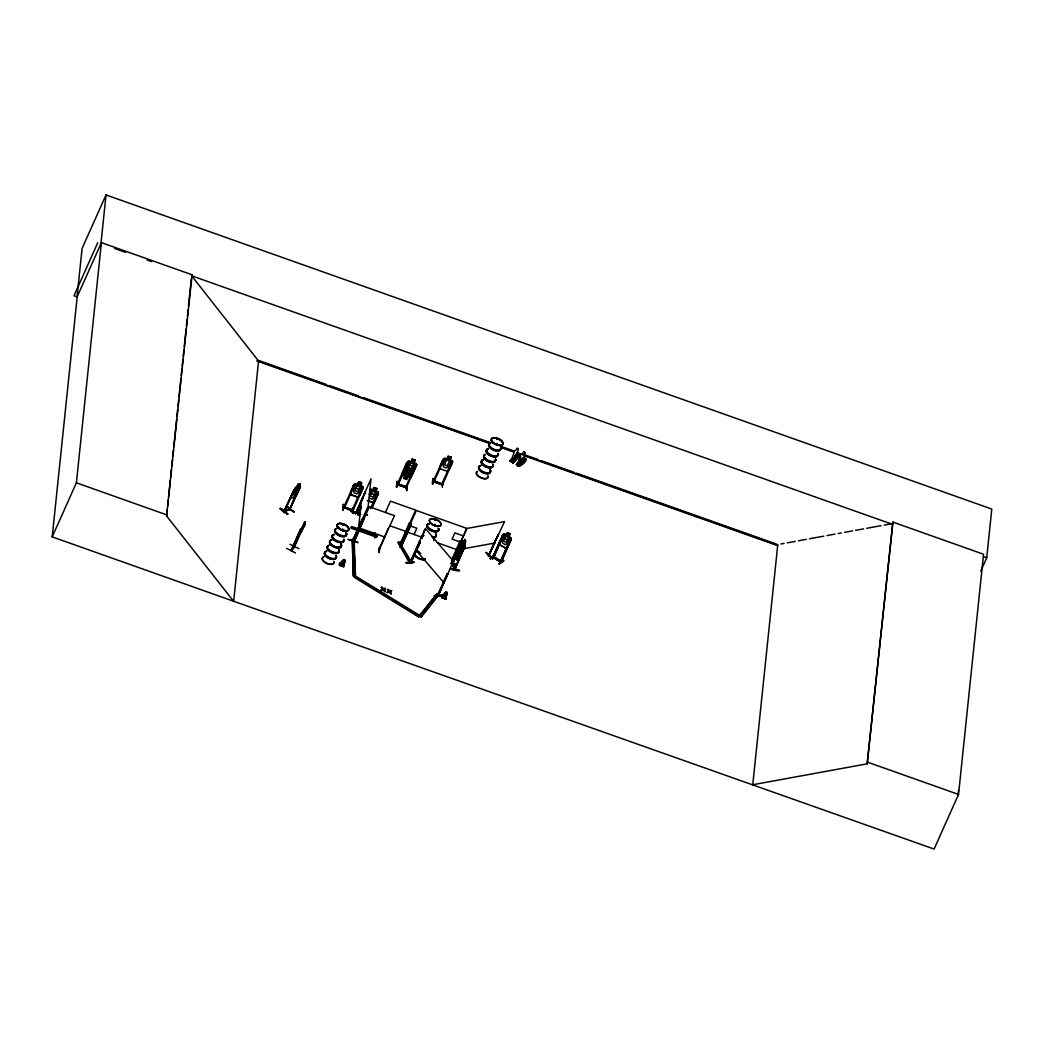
<?xml version="1.0" encoding="UTF-8"?>
<svg xmlns="http://www.w3.org/2000/svg" width="1044" height="1044" viewBox="0 0 1044 1044"><rect width="100%" height="100%" fill="white"/><g stroke="black" fill="none" stroke-linecap="round" stroke-linejoin="round"><path stroke-width="1.5" d="M457.585 553.907L457.703 554.755L459.177 553.385L458.734 557.392L459.595 553.176L461.474 551.428L461.239 550.697L459.686 552.172L460.169 547.943L459.282 552.341L457.585 553.907L456.137 558.396L457.376 555.747L456.815 554.508L458.707 559.049L458.185 557.731M503.717 560.85L499.019 564.008L503.717 560.811L503.43 560.132L499.019 564.008M511.952 460.3L512.8 459.856L511.952 460.234M518.659 463.51L518.985 463.888M407.421 464.345L405.176 466.655L407.421 464.345L414.69 466.89L414.481 469.839M407.799 476.782L409.679 476.247L411.884 471.34L411.271 468.704L413.463 463.797L410.566 462.805L408.374 467.725L405.881 469.291L403.689 474.198L404.837 475.607L403.519 478.361L406.625 479.418L407.799 476.716L406.56 479.287M518.933 463.523L518.463 463.666M396.968 486.661L396.25 486.922L397.307 481.428M396.772 487.104L397.294 481.414L396.916 486.648M398.338 484.155L397.477 483.92M404.224 468.743L404.002 471.692L404.328 468.704M406.612 463.21L407.46 463.497L397.999 484.755M406.742 486.856L398.247 483.894M407.46 463.497L405.555 467.595M406.755 490.497L406.755 484.664L406.468 489.923M406.742 490.523L406.808 484.729M408.778 461.083L416.008 463.549L416.686 464.854L416.008 463.549M415.186 460.182L412.08 459.112L415.173 460.234L413.998 462.805M413.515 471.927L411.284 474.185L404.002 471.64L411.258 474.015L413.424 471.823M415.003 466.081L415.877 466.198M304.77 523.918C308.489 521.569 288.614 551.506 301.755 530.965M350.758 491.593L350.536 494.621L357.818 497.192L360.049 494.882L363.221 487.809L362.542 486.491C357.687 486.53 365.113 481.323 358.614 482.054L357.439 484.742M414.364 469.813L414.585 466.89M518.646 463.588L519.259 463.601M486.06 552.824L492.664 558.788M454.74 569.319L464.789 546.743L464.384 543.872L465.663 541.262L464.893 539.317L460.626 546.899L460.065 549.979L460.782 551.793L458.59 556.7L457.872 554.886L460.065 549.966L460.782 551.78L462.114 550.671L465.663 541.262M459.282 547.983L458.342 551.206L460.234 555.799L464.828 546.769L464.971 545.151L462.544 541.04M343.228 504.591L342.719 509.811L343.385 509.55M343.907 504.356C341.14 518.372 345.681 502.843 343.202 504.63M344.037 506.575C345.146 507.762 344.925 507.841 352.219 509.668M348.174 539.474C364.8 544.759 357.453 542.214 348.213 539.396M351.084 511.547L360.728 514.418L351.136 511.234M352.063 510.542L361.563 488.892L362.398 489.375L361.563 488.892M354.02 486.243L353.172 485.943L354.02 486.243L344.429 507.828M353.068 510.02C350.706 509.237 354.582 509.446 352.924 510.816C349.923 510.96 342.81 506.457 343.489 507.319L352.937 510.633M353.198 513.426L353.42 507.749M353.368 507.684L352.689 513.309M353.211 513.491L353.159 508.128M352.676 540.648L368.167 506.327L371.025 478.791L355.586 513.726L362.855 498.275M355.978 513.752L355.599 513.204M353.485 540.074L353.538 539.67M355.939 512.943L356.304 513.009M358.066 515.253L359.24 509.798L358.575 515.305M358.588 515.436L358.953 510.151M360.089 512.5L359.214 511.952L360.115 512.748M361.485 507.084C358.105 508.767 360.258 514.927 358.94 512.748M360.572 514.548L351.11 511.26M362.385 518.868L352.82 540.218M355.586 513.726L365.217 491.802L364.173 495.326M376.897 494.334L377.732 494.804L376.897 494.334L370.516 508.598M400.792 547.108L400.609 542.149L400.1 547.369L400.818 547.108L401.235 541.927M402.266 544.459L401.274 544.081L402.253 544.642M401.914 545.242L411.388 523.801L410.54 523.501L411.375 523.984L401.796 545.386L400.844 545.059L416.36 510.49L466.707 528.355L451.647 561.868M460.039 541.053L460.874 541.536L460.039 541.053L451.452 560.393M354.151 538.456L353.642 543.637L354.138 538.378M353.655 543.506L354.321 538.012M363.508 519.742L354.425 541.144M375.096 532.753L374.757 537.986M379.624 546.978L379.181 552.681L379.507 547.317M388.277 528.342L379.129 549.849M400.57 543.741C397.386 547.356 403.519 534.176 400.348 547.069M400.465 545.829L400.661 541.758M409.431 522.783L400.243 544.263M508.18 546.417L506.001 548.505L499.502 544.55L499.867 541.366M326.198 384.427L258.612 360.454L233.66 601.253L52.2 536.89L77.217 296.718M100.955 243.643L106.031 194.941L991.8 509.067L986.724 557.757L980.747 571.146M52.2 536.89L76.395 482.824L101.398 242.639L192.07 274.794L166.609 515.984L233.543 601.2L934.093 849.059L958.536 794.432L983.552 554.247L892.881 522.091L867.173 763.83L752.763 784.749M166.609 515.984L167.275 509.524M167.614 506.301L168.293 499.854M168.619 496.631L170.302 480.514M170.642 477.291L171.477 469.226M171.816 466.002L172.482 459.556M172.821 456.332L173.487 449.886M173.826 446.662L176.684 419.257M177.023 416.034L177.689 409.587M178.028 406.364L178.694 399.917M179.033 396.694L180.873 378.959M181.212 375.736L181.891 369.289M182.217 366.066L182.896 359.619M183.235 356.396L183.901 349.949M184.24 346.725L186.08 328.99M186.419 325.767L187.085 319.32M187.424 316.097L188.103 309.65M188.429 306.427L191.287 279.022M343.685 566.761C332.762 565.274 344.99 558.749 343.815 566.801M350.862 491.672L354.007 484.599L355.325 483.933L357.439 484.69M351.28 528.225L351.684 526.554L376.858 535.481L376.753 536.486L376.453 537.151L351.28 528.225L351.684 526.554M358.614 482.106L357.505 484.86L355.56 485.199L353.355 490.106L353.968 492.768L356.852 493.786L359.345 492.233L361.55 487.313L360.389 485.891L361.72 483.15L358.679 482.171M363.221 487.809L362.542 486.491M358.588 527.729L361.459 500.193M370.672 489.479C367.227 491.085 371.99 488.083 372.786 490.119L373.961 487.496L377.054 488.592L375.723 491.332L376.884 492.755L374.692 497.675L372.199 499.228L369.302 498.21M375.866 491.28L377.876 491.933L378.554 493.303L371.99 507.658M375.383 500.376L373.152 502.634L367.344 500.507L373.126 502.503M378.437 493.303L377.876 491.933M376.453 537.151L376.858 535.481M433.417 478.478L432.738 484.103M432.281 483.868L432.816 478.713M441.651 483.842C436.757 482.981 432.203 478.857 434.043 481.976M442.669 460.234L443.517 460.534L433.952 481.95M442.238 484.912C443.922 482.798 440.333 484.847 441.925 483.907L442.434 484.951L452.613 461.944L452.065 460.626L444.848 458.068L443.439 458.721L440.281 465.781L440.059 468.73L447.328 471.314L449.559 469.069L452.731 461.944L452.065 460.626M441.756 483.62L434.317 480.945M442.917 481.845L442.33 487.444M448.124 456.241L451.23 457.337L448.124 456.241L447.015 458.995L445.07 459.321L442.878 464.241L443.478 466.903L446.375 467.921L448.868 466.368L451.06 461.448L449.912 460.026L451.086 457.324M450.055 459.908L451.23 457.285M451.06 463.21L451.935 463.34M445.879 599.191L441.703 597.612L442.264 594.949L442.356 595.732L434.239 595.876L442.278 595.028M434.461 595.471C435.439 596.92 447.902 592.731 446.049 599.152L441.703 597.612M752.698 785.31L777.78 544.563M867.173 763.83L892.881 522.091M957.844 795.985L958.536 790.047M286.461 506.34L293.99 512.069L286.708 506.275M343.424 565.6C349.91 553.529 336.612 563.16 341.401 565.665C346.23 568.027 344.481 550.762 342.275 565.926M445.657 597.951C450.421 587.537 442.264 593.227 442.878 597.533C448.007 602.427 447.015 583.609 445.175 596.894L445.631 597.455M343.019 565.9L343.868 559.623L340.187 564.621M445.253 598.251L446.558 592.261M290.95 497.962L291.485 495.626M450.303 568.628C466.746 570.154 457.69 572.634 450.316 568.549M459.334 570.663L450.108 568.993M525.001 452.887L524.023 455.106A2.245 1.931 42.8 0 1 523.161 458.146M463.458 548.452L462.427 551.65L463.458 548.452L461.565 543.859L463.301 548.478M304.913 523.892L293.808 547.095L294.499 546.521M294.538 546.991L291.55 550.018M444.509 598.277L446.493 592.313M289.997 544.302L298.989 548.7M304.848 523.37L303.83 524.545L304.522 523.044M304.417 523.305L304.965 522.405M297.644 537.06L298.48 534.841M342.706 524.519L342.993 524.832M343.633 531.2A6.303 3.119 24.1 0 0 342.249 530.378L342.445 529.295L343.346 530.456M343.606 525.08L342.954 525.054M434.93 519.964L435.583 519.69M433.952 524.754L435.335 524.623M434.865 524.466L434.304 524.975L435.113 525.21M434.748 524.74L435.687 525.106L435.048 525.641M496.879 439.25L497.779 439.367M497.649 438.937L497.336 438.702M496.905 444.587L497.166 443.844L497.205 444.613M497.349 444.861L497.61 444.366M517.733 463.732L520.408 456.619A2.245 1.931 42.8 0 1 522.065 454.036L524.088 451.595M517.785 463.68L520.46 456.567A2.245 1.931 42.8 0 1 522.117 453.983L522.065 454.036M342.823 562.599L344.115 559.662L343.398 565.104M452.809 563.734L452.509 563.081L453.135 563.669M452.443 564.452L459.778 548.805M454.297 569.189C457.559 569.724 448.02 556.517 454.91 569.789M445.057 594.949L446.349 592.013M106.031 194.941L82.084 248.459L77.008 297.162L101.398 242.639M97.745 242.704L74.007 295.778L77.191 296.914M490.484 443.269L258.547 361.015L191.626 275.799L192.07 274.794M290.154 509.472L284.112 511.586L294.043 489.753L283.851 511.377L289.827 509.237M294.291 489.962L284.112 511.586L295.622 487.509M294.578 488.605L296.901 486.882L298.075 484.259L300.137 483.607L289.606 509.681L300.437 486.4L298.962 486.243M298.858 486.347L300.137 483.607M287.818 513.909C280.053 511.416 275.681 502.503 287.779 513.935M298.767 489.258L289.527 509.681L299.654 488.031L298.858 488.031M297.292 493.538L300.528 486.452L300.241 485.786L295.635 487.431M286.604 548.348L295.504 552.994M300.502 529.178L290.898 550.632L294.212 546.691M300.803 528.825L291.589 550.488L291.615 549.418M302.121 529.53L299.615 533.497L304.326 522.913M293.873 547.095L303.452 525.68M351.867 510.438L352.233 509.485M352.741 510.503L353.159 509.785M363.103 487.809L352.859 510.829M355.965 513.27L365.544 491.92M360.832 508.689L358.94 512.995M359.658 513.283L360.036 512.226L359.802 513.322M369.25 494.321L370.894 490.628L372.838 490.302L374.026 487.613L376.91 488.696M339.9 562.964L343.933 564.386M352.298 539.448L353.368 576.171L355.195 576.745L355.495 576.066L354.138 540.009L352.298 539.448L353.368 576.171M363.534 519.56L353.903 540.962L354.777 540.361M354.386 541.34L369.328 506.745L394.502 515.671L378.737 549.979M372.003 507.475L377.758 494.634M354.36 577.384L355.495 576.066L421.398 616.469L438.363 595.106L436.64 594.193L418.527 616.887L354.36 577.384L355.195 576.745L354.425 556.361M406.625 463.027L397.125 484.703L397.425 483.646M375.07 535.389L375.879 534.75L375.109 535.402M385.38 512.591L390.495 501.172L415.669 510.098L400.27 544.511M397.79 484.925L402.371 474.733M412.08 459.112L410.958 461.931L409.013 462.27L406.821 467.19L407.421 469.826C408.204 475.307 399.656 476.521 407.395 472.071C404.55 467.347 409.013 467.177 408.269 471.718C411.297 467.921 414.181 470.7 408.674 472.527C410.931 476.756 407.551 477.434 407.799 472.906L405.189 474.694L408.126 475.725L410.331 470.805L412.811 469.239L415.016 464.332L413.855 462.923L415.042 460.234M405.698 486.491L405.463 487.522L406.534 487.026M415.016 465.898L405.529 487.574M408.791 461.017L407.382 461.683L402.018 473.728L402.697 475.033L409.914 477.499L411.323 476.899L416.686 464.802L406.181 487.809L406.651 486.817M398.012 542.241L409.744 563.251L411.741 562.729L399.708 542.384L398.012 542.241L410.044 562.586L411.741 562.729M399.408 543.063L399.708 542.384M400.217 544.55L409.861 522.927M381.399 587.576L382.352 587.394L383.435 588.894L381.399 587.576L382.796 589.482L381.073 590.291L383.331 589.442L385.001 591.674L383.135 589.886M381.073 590.291L382.991 589.038L381.595 587.133M381.791 590.539L383.331 589.442M385.001 591.674L383.579 589.743L385.484 588.503L383.435 588.894M383.239 589.338L384.753 588.255M442.682 460.052L433.182 481.728L433.469 480.892M383.579 589.743L385.484 588.503M387.52 589.743L388.485 589.573L389.569 591.061L387.52 589.743L388.916 591.661L387.193 592.457L389.464 591.609L391.122 593.853L389.255 592.065M387.193 592.457L389.125 591.204L387.729 589.299M387.911 592.718L389.464 591.609M414.05 534.476L416.843 528.225L410.292 525.902M391.122 593.853L389.699 591.909L391.604 590.682L389.569 591.061M389.36 591.517L390.887 590.421M389.699 591.909L391.604 590.682M451.073 463.027L441.573 484.703M409.744 563.251L410.24 561.998L411.062 562.586M410.24 561.998L410.749 563.447L420.275 541.98L419.792 541.418L410.161 562.768M453.357 561.163L425.339 528.434L409.861 562.807L410.383 563.382L420.275 541.98M413.933 562.416L405.816 562.664L414.142 562.09M418.527 616.887L419.675 615.568M356.565 577.58L419.375 616.234L421.097 617.148L421.398 616.469M419.375 616.234L436.64 594.193M452.522 560.602L466.916 528.447L504.539 521.608L488.514 556.139L495.887 538.939M438.167 594.741L437.41 595.028L438.258 595.498L447.811 574.161L447.328 573.6L437.475 595.028L438.01 595.641L438.232 594.284M452.274 561.75L457.546 549.966M453.161 560.484L461.722 541.34L460.874 541.249L461.722 541.34M447.328 573.6L438.31 595.602M421.097 617.148L438.062 595.772L462.531 540.949M452.404 564.426L462.127 542.567L452.156 563.956L454.505 569.724L454.571 568.393M452.757 564.504L453.135 563.708M454.271 569.241L464.188 547.839L454.858 569.763M450.838 563.603L457.142 564.256L451.008 563.16M510.751 461.552L510.542 459.999L513.687 461.839L513.883 460.782L513.178 462.87L519.573 455.98L516.584 453.853L519.507 455.471L512.591 462.57M510.425 460.874L511.182 459.295L511.077 460.169M512.865 460.169L512.108 461.8L511.273 461.239L511.978 459.673L512.865 460.169L511.912 459.738M512.904 462.231L513.23 461.487M516.884 464.423L517.641 462.857L517.537 463.719L520.003 465.076M518.424 463.236C516.402 464.828 519.364 466.459 519.325 463.719L518.424 463.236L519.325 463.719M519.351 465.781L519.69 465.037M524.01 457.951C530.678 459.425 517.863 469.839 516.558 464.606M488.618 556.152L498.092 534.737M488.997 555.799L488.201 555.904L498.497 534.397M490.145 558.579L490.693 558.423M503.169 536.224L493.447 557.796L503.169 536.224L502.399 535.768L492.637 557.326L503.025 534.306C506.731 536.29 506.523 530.496 510.164 534.097L508.806 536.799L509.798 538.521L507.606 543.441L505.27 544.707L502.686 543.128L502.255 540.179L504.448 535.272L506.223 535.233L507.449 532.557L509.981 534.163M490.549 558.892L494.973 555.03L490.549 558.749M509.772 540.427L500.246 561.933L509.916 540.309L510.686 540.779L509.916 540.309M511.234 539.33L501.055 562.351L492.859 557.144M501.055 562.351L511.338 539.343L510.777 537.83L504.291 534.045M341.401 565.665L343.998 559.923M443.648 598.016L446.036 592.026M289.619 508.624L289.932 508.872M513.23 461.252L516.767 454.531A2.245 1.931 42.8 0 0 517.615 451.504L518.476 448.789M519.69 464.802L523.214 458.094A2.245 1.931 42.8 0 0 524.075 455.053L524.023 455.106M515.201 456.894L515.84 457.951M521.674 461.187L522.626 461.174M340.644 565.182L343.881 559.845M442.878 597.533L446.114 592.196M340.161 564.112L341.31 563.799L343.985 559.623M444.874 594.062L446.219 591.974L443.622 595.119M295.426 496.331C302.447 488.54 288.157 503.887 291.42 495.665M280.014 508.702L287.596 514.314L280.353 508.506M461.657 543.885L456.972 554.455L457.063 552.902M460.247 545.908L461.644 544.015M442.421 596.959L446.036 592.105M452.013 563.825L454.166 565.783M297.253 491.789L295.322 494.256L293.468 494.921L293.429 493.159L298.075 484.259M340.566 563.812L343.868 559.623M456.959 564.569L450.877 563.46M304.235 522.9L305.422 521.622L294.264 547.239M303.921 524.062L304.574 523.279M302.382 526.489L304.939 523.422M303.778 525.262L300.555 531.383L301.572 530.182M294.095 546.573L291.667 550.018M294.486 546.899L291.25 550.801L303.151 525.55M512.982 457.572L509.798 461.017L512.787 462.675L519.507 455.471M516.584 453.853L515.932 454.558L518.777 456.345L515.853 454.74M513.557 457.885L510.111 460.939M517.067 454.349L510.686 461.252M518.855 455.328L512.16 462.335L518.998 455.667M512.539 462.531L518.842 455.458M513.126 462.87L519.52 455.98M516.493 464.58L519.442 461.135M516.31 464.632L519.768 461.043M516.689 464.828L519.899 461.383L517.119 464.919M521.4 460.208L523.527 457.911L520.473 461.696M520.395 461.67L523.605 458.238M525.315 458.877C513.048 473.35 519.742 461.487 525.863 459.321M523.931 458.133C531.67 459.425 506.758 475.098 525.406 459.216M525.967 459.53L519.207 466.224L525.967 459.021M359.958 494.83L357.779 497.074L350.667 494.491M508.089 546.351L505.975 548.374L499.554 544.511M433.221 478.831L432.725 483.959M459.686 548.987L463.21 542.958L463.927 544.772L458.968 557.666L458.199 557.574L456.998 560.367L456.137 558.396M343.045 530.261L342.067 529.53L342.863 529.517M434.891 519.886L435.883 520.238L435.674 519.612M435.805 519.834L435.126 519.599M435.609 520.134L435.452 520.147M434.448 524.44L434.056 525.054L434.943 525.171M490.08 558.605L494.36 555.147M493.929 556.83C516.154 570.624 488.096 553.098 493.799 557.026M508.989 536.733L510.777 537.83M285.038 510.633L284.399 511.116M285.077 510.66L284.203 510.529L289.723 509.094M442.395 596.463L443.543 596.15M396.942 484.403L406.207 487.509M462.44 541.027L463.197 540.622L463.706 542.097M458.603 559.036L459.269 558.71M488.683 555.108L489.349 555.016M489.453 555.277L488.644 556.191M409.901 477.343L411.232 476.769M355.325 484.09L353.916 484.52L343.672 507.593M299.511 484.272L297.918 485.577L299.106 485.147M289.475 508.898L285.025 510.777M293.99 512.03L286.578 505.988M342.993 529.856L342.275 529.739M434.97 519.69L435.779 519.742M503.064 534.437L504.33 534.019M519.168 466.172L520.564 464.463L520.147 465.389L516.989 463.549L516.715 464.828M454.114 565.848L454.701 565.326L452.522 563.368M457.337 549.849L460.469 549.288M463.601 548.713L494.96 543.01M780.951 543.989L784.135 543.402M787.306 542.828L795.254 541.366M798.438 540.792L806.373 539.343M809.557 538.756L823.86 536.146M827.031 535.559L834.978 534.11M838.162 533.523L841.334 532.949M844.518 532.362L852.465 530.913M855.636 530.326L863.584 528.877M866.755 528.303L881.058 525.68M884.242 525.106L892.189 523.644M517.354 448.007L515.658 450.434A2.245 1.931 42.8 0 0 514 453.018L511.286 460.169L513.283 461.2M523.501 451.634L524.949 452.939M406.103 562.886L413.959 562.39M447.811 574.161L447.054 573.613M434.526 596.124L442.369 595.719M521.439 460.6L522.626 461.07L521.856 461.265M496.644 443.791L496.305 444.366M458.342 551.206L460.13 555.773M454.518 568.562L453.031 564.008M406.534 487L406.39 487.822L397.125 484.677M359.032 512.8L359.762 513.27M401.34 544.12L401.04 545.151M433.208 481.467L442.264 484.651M496.918 444.848L496.017 444.157M434.682 524.506L435.478 525.654L435.492 524.832M341.31 563.799L342.184 564.06M353.655 575.505L355.495 576.066M515.579 457.768L514.718 457.22M408.374 467.712L411.258 468.717M405.594 486.713L397.281 483.803M364.539 514.118L367.475 515.149M364.526 514.287L367.462 515.318M400.961 544.916L401.823 545.164M114.788 248.55L125.541 252.361M147.06 259.995L151.667 261.626M191.626 275.799L892.124 524.218M983.683 556.687L986.724 557.757M329.265 385.51L358.444 395.859M363.051 397.49L490.549 442.708M501.303 446.519L513.583 450.877M524.336 454.688L538.156 459.595M541.236 460.678L573.482 472.123M576.562 473.206L776.24 544.028M501.237 447.08L513.531 451.439M516.597 452.535L777.715 545.138M256.707 360.885L488.488 443.074M502.308 447.98L513.048 451.791M525.328 456.15L777.062 545.412M442.343 484.925L433.195 481.702M355.325 483.985L362.542 486.543M370.659 489.427L377.876 491.985M352.807 487.065L362.098 490.38M369.667 493.042L377.432 495.809M463.275 535.872L454.884 532.897L452.091 539.135L460.482 542.11M389.803 525.732L406.09 531.5M406.782 531.905L422.037 537.308M437.292 542.723L457.128 549.757M359.762 528.147L384.936 537.073M351.384 527.22L376.558 536.146M351.58 527.546L376.753 536.486M384.557 588.699L385.275 588.947M390.678 590.865L391.409 591.126M381.269 589.847L381.987 590.095M387.389 592.013L388.107 592.261M867.864 762.277L958.536 794.432M76.395 482.824L167.053 514.979M342.288 530.326L343.189 530.509L343.202 529.673M352.35 509.72L343.828 506.718M436.34 594.871L438.062 595.772M522.391 458.107L525.236 459.908L522.313 458.29M521.883 458.76L524.806 460.365L521.961 458.577L521.23 459.464L524.153 461.07L521.308 459.269M514.862 455.719L517.693 457.52L514.77 455.902M515.253 456.88C520.121 459.517 513.948 456.554 515.84 457.311M521.713 460.43L523.579 461.683L521.622 460.613M514.601 457.572L516.467 458.838L514.522 457.768M521.06 461.135L522.927 462.388L520.003 460.782M496.67 444.261L495.913 444.248M502.255 535.885L503.012 536.342M500.963 562.298L492.742 557.365M510.177 541.875L501.877 536.825L510.164 541.888M354.647 576.719L418.827 616.221M421.893 536.838L421.998 536.668A6.29 3.106 24.1 0 0 421.828 538.326M452.391 563.669L454.466 565.717L452.313 563.734M415.76 549.836L443.778 582.565M389.908 591.465L391.317 593.41M383.774 589.299L385.197 591.23M402.619 548.478L411.44 563.408M402.136 473.676L402.775 474.903M353.838 540.688L354.138 548.518M435.805 535.194A6.29 3.106 24.1 0 1 432.686 537.843M424.282 532.832A6.29 3.106 24.1 0 1 424.451 531.161M436.053 534.867A6.394 3.158 24.1 0 1 432.882 537.556M424.347 532.466A6.394 3.158 24.1 0 1 425.195 530.208M422.063 537.79A6.29 3.106 24.1 0 1 422.898 535.559M422.22 537.438A6.29 3.106 24.1 0 1 423.055 535.207M433.743 539.8A6.29 3.106 24.1 0 1 433.86 540.714M438.689 528.956A6.394 3.158 24.1 0 1 430.963 530.365A6.394 3.158 24.1 0 1 428.862 523.957M436.248 534.202A6.29 3.106 24.1 0 1 431.681 536.668M424.608 530.939A6.29 3.106 24.1 0 1 425.56 529.608M437.945 528.303A6.29 3.106 24.1 0 1 435.779 531.931A6.29 3.106 24.1 0 1 427.975 528.577A6.29 3.106 24.1 0 1 428.771 524.362M435.674 533.562A6.394 3.158 24.1 0 1 433.025 537.255M424.36 531.252A6.394 3.158 24.1 0 1 425.339 529.895M438.832 528.655A6.394 3.158 24.1 0 1 431.107 530.065A6.394 3.158 24.1 0 1 428.993 523.657M439.002 529.204A6.29 3.106 24.1 0 1 431.289 529.673A6.29 3.106 24.1 0 1 428.21 523.71M420.667 553.411A6.29 3.106 24.1 0 1 417.261 550.645M416.752 549.666A6.29 3.106 24.1 0 1 416.921 548.009M417.587 547.434A6.29 3.106 24.1 0 1 418.592 547.108M419.388 552.276A6.394 3.158 24.1 0 1 417.326 550.305M416.817 549.301A6.394 3.158 24.1 0 1 417.665 547.043M424.373 559.206A6.29 3.106 24.1 0 1 417.222 557.196A6.29 3.106 24.1 0 1 414.859 552.615A6.316 3.119 24.1 0 0 417.822 557.77A6.316 3.119 24.1 0 0 425.339 559.01M422.663 536.094A6.29 3.106 24.1 0 1 423.668 535.755M419.336 542.475A6.394 3.158 24.1 0 1 420.314 541.131M417.078 547.774A6.29 3.106 24.1 0 1 418.031 546.443M416.947 549A6.394 3.158 24.1 0 1 417.796 546.73M419.479 542.175A6.394 3.158 24.1 0 1 420.445 540.831M419.832 542.776A6.29 3.106 24.1 0 1 420.014 541.105M421.933 538.012A6.316 3.119 24.1 0 1 423.786 535.442M419.571 542.097A6.29 3.106 24.1 0 1 420.236 541.523M343.528 540.035A6.303 3.119 24.1 0 1 335.907 541.418A6.303 3.119 24.1 0 1 333.832 535.102M343.881 540.622A6.394 3.158 24.1 0 1 335.307 540.714A6.394 3.158 24.1 0 1 333.923 534.711M340.918 543.793A6.316 3.119 24.1 0 1 338.739 547.434A6.316 3.119 24.1 0 1 330.896 544.068A6.316 3.119 24.1 0 1 331.705 539.839M341.453 544.655A6.29 3.106 24.1 0 1 335.359 546.678A6.29 3.106 24.1 0 1 330.1 540.622M330.778 540.061A6.29 3.106 24.1 0 1 331.77 539.722M340.801 544.054A6.316 3.119 24.1 0 1 338.634 547.695A6.316 3.119 24.1 0 1 330.791 544.329A6.316 3.119 24.1 0 1 331.587 540.1M345.89 532.805A6.394 3.158 24.1 0 1 340.213 535.872A6.394 3.158 24.1 0 1 335.555 529.138M342.432 530A6.394 3.158 24.1 0 1 343.828 530.835M343.972 539.043A6.303 3.119 24.1 0 1 337.095 540.779A6.303 3.119 24.1 0 1 333.271 534.45M346.177 534.136A6.303 3.119 24.1 0 1 339.3 535.872A6.303 3.119 24.1 0 1 335.463 529.53M344.011 540.322A6.394 3.158 24.1 0 1 335.45 540.414A6.394 3.158 24.1 0 1 334.067 534.397M346.034 532.505A6.394 3.158 24.1 0 1 343.828 536.185A6.394 3.158 24.1 0 1 335.894 532.779A6.394 3.158 24.1 0 1 336.703 528.499M342.562 529.699A6.394 3.158 24.1 0 1 343.972 530.535M346.621 533.145A6.303 3.119 24.1 0 1 339 534.528A6.303 3.119 24.1 0 1 336.912 528.199M342.693 529.386A6.303 3.119 24.1 0 1 344.076 530.208M335.489 555.891A6.303 3.119 24.1 0 1 329.891 558.905A6.303 3.119 24.1 0 1 325.297 552.276M335.724 555.552A6.394 3.158 24.1 0 1 333.519 559.232A6.394 3.158 24.1 0 1 325.584 555.826A6.394 3.158 24.1 0 1 326.394 551.545M333.793 561.829A6.316 3.119 24.1 0 1 326.916 563.564A6.316 3.119 24.1 0 1 323.066 557.209M333.884 561.62A6.316 3.119 24.1 0 1 326.25 563.003A6.316 3.119 24.1 0 1 324.175 556.674M341.062 545.529A6.29 3.106 24.1 0 1 334.197 547.252A6.29 3.106 24.1 0 1 330.374 540.936M340.709 544.237A6.316 3.119 24.1 0 1 335.098 547.265A6.316 3.119 24.1 0 1 330.491 540.622M338.882 550.645A6.394 3.158 24.1 0 1 331.901 552.406A6.394 3.158 24.1 0 1 328.025 545.973M336.442 555.878A6.303 3.119 24.1 0 1 328.821 557.274A6.303 3.119 24.1 0 1 326.746 550.945M338.752 551.871A6.303 3.119 24.1 0 1 331.026 552.354A6.303 3.119 24.1 0 1 327.933 546.364M336.364 556.243A6.394 3.158 24.1 0 1 328.638 557.653A6.394 3.158 24.1 0 1 326.537 551.232M339.013 550.332A6.394 3.158 24.1 0 1 332.044 552.093A6.394 3.158 24.1 0 1 328.155 545.673M338.582 548.987A6.303 3.119 24.1 0 1 336.416 552.628A6.303 3.119 24.1 0 1 328.586 549.261A6.303 3.119 24.1 0 1 329.382 545.046M497.688 454.388A6.303 3.119 24.1 0 1 490.81 456.137A6.303 3.119 24.1 0 1 486.974 449.794M497.923 454.062A6.394 3.158 24.1 0 1 490.184 455.471A6.394 3.158 24.1 0 1 488.083 449.064M495.613 459.008A6.29 3.106 24.1 0 1 488.749 460.73A6.29 3.106 24.1 0 1 484.925 454.414M495.574 459.138A6.316 3.119 24.1 0 1 488.683 460.874A6.316 3.119 24.1 0 1 484.847 454.531M500.559 448.163A6.394 3.158 24.1 0 1 493.59 449.925A6.394 3.158 24.1 0 1 489.701 443.491M498.132 453.409A6.303 3.119 24.1 0 1 490.51 454.792A6.303 3.119 24.1 0 1 488.422 448.463M500.441 449.39A6.303 3.119 24.1 0 1 491.985 449.481A6.303 3.119 24.1 0 1 490.628 443.556M498.053 453.762A6.394 3.158 24.1 0 1 490.328 455.171A6.394 3.158 24.1 0 1 488.214 448.763M500.702 447.863A6.394 3.158 24.1 0 1 493.721 449.612A6.394 3.158 24.1 0 1 489.845 443.191M500.768 447.498A6.303 3.119 24.1 0 1 493.89 449.233A6.303 3.119 24.1 0 1 490.067 442.891M490.145 471.222A6.29 3.106 24.1 0 1 483.281 472.958A6.29 3.106 24.1 0 1 479.457 466.629M490.393 470.909A6.394 3.158 24.1 0 1 482.654 472.306A6.394 3.158 24.1 0 1 480.553 465.898M487.953 476.181A6.316 3.119 24.1 0 1 481.062 477.917A6.316 3.119 24.1 0 1 477.225 471.575M488.044 475.986A6.316 3.119 24.1 0 1 481.153 477.721A6.316 3.119 24.1 0 1 477.317 471.379M495.326 460.782A6.29 3.106 24.1 0 1 487.613 461.265A6.277 3.106 24.1 0 1 484.533 455.301A6.29 3.106 24.1 0 0 487.613 461.265A6.277 3.106 24.1 0 0 495.313 460.796M493.029 464.998A6.394 3.158 24.1 0 1 485.303 466.407A6.394 3.158 24.1 0 1 483.189 459.986M490.08 469.252A6.29 3.106 24.1 0 1 487.913 472.88A6.29 3.106 24.1 0 1 480.109 469.526A6.29 3.106 24.1 0 1 480.906 465.311M492.781 465.324A6.29 3.106 24.1 0 1 485.173 466.707A6.29 3.106 24.1 0 1 483.098 460.391M490.014 469.604A6.394 3.158 24.1 0 1 487.809 473.284A6.394 3.158 24.1 0 1 479.875 469.878A6.394 3.158 24.1 0 1 480.684 465.598M493.159 464.697A6.394 3.158 24.1 0 1 485.434 466.094A6.394 3.158 24.1 0 1 483.333 459.686M493.225 464.332A6.29 3.106 24.1 0 1 486.36 466.068A6.29 3.106 24.1 0 1 482.537 459.738M296.613 487.887L294.408 492.807L296.261 492.142L298.467 487.235L296.613 487.887M357.1 485.747L354.908 490.654L357.792 491.685L359.997 486.765L357.1 485.747M358.992 482.85L358.601 483.724L360.467 484.39L360.859 483.516L358.992 482.85M372.447 491.189L370.242 496.096L373.139 497.127L375.331 492.207L372.447 491.189M374.339 488.292L373.948 489.166L375.801 489.832L376.192 488.957L374.339 488.292M404.772 477.108L404.38 477.982L406.233 478.622L406.625 477.734L404.772 477.108M412.458 459.908L412.067 460.782L413.933 461.422L414.324 460.548L412.458 459.908M446.623 459.869L444.418 464.789L447.315 465.82L449.507 460.9L446.623 459.869M448.515 456.985L448.124 457.859L449.977 458.525L450.369 457.637L448.515 456.985M457.011 557.405L457.089 559.44L457.011 557.405M464.711 540.218L464.776 542.254L464.711 540.218M515.501 455.027L518.346 456.815L515.501 455.027M486.139 552.446L492.664 558.827L486.139 552.446M505.831 536.107L503.639 541.027L506.223 542.593L508.415 537.686L505.831 536.107M507.671 533.314L507.28 534.189L508.937 535.207L509.328 534.332L507.671 533.314M517.132 454.662L515.005 456.959L517.158 454.688M410.331 470.805L407.434 469.813L410.318 470.818M461.735 549.679L461.017 547.852L461.722 549.692M430.846 523.161A6.316 3.119 24.1 0 0 440.868 525.223A6.316 3.119 24.1 0 0 434.056 518.711A6.316 3.119 24.1 0 0 430.846 523.161M430.728 523.462A6.29 3.106 24.1 0 0 440.712 525.51A6.29 3.106 24.1 0 0 433.926 519.025A6.29 3.106 24.1 0 0 430.728 523.462M417.731 557.979A6.316 3.119 24.1 0 0 425.234 559.219A6.29 3.106 24.1 0 1 417.731 557.979A6.316 3.119 24.1 0 1 414.69 552.942A6.29 3.106 24.1 0 0 417.731 557.979M338.647 527.82A6.316 3.119 24.1 0 0 348.657 529.869A6.316 3.119 24.1 0 0 341.845 523.357A6.316 3.119 24.1 0 0 338.647 527.82M338.439 528.303A6.29 3.106 24.1 0 0 348.422 530.352A6.29 3.106 24.1 0 0 341.636 523.866A6.29 3.106 24.1 0 0 338.439 528.303M338.556 528.003A6.316 3.119 24.1 0 0 348.579 530.065A6.316 3.119 24.1 0 0 341.766 523.553A6.316 3.119 24.1 0 0 338.556 528.003M488.592 461.083A6.29 3.106 24.1 0 0 495.456 459.347A6.29 3.106 24.1 0 1 488.579 461.109A6.29 3.106 24.1 0 1 484.755 454.779A6.29 3.106 24.1 0 0 488.592 461.083M492.794 442.186A6.303 3.119 24.1 0 0 502.803 444.235A6.303 3.119 24.1 0 0 496.004 437.736A6.303 3.119 24.1 0 0 492.794 442.186M492.611 442.656A6.264 3.093 24.1 0 0 502.555 444.692A6.264 3.093 24.1 0 0 495.796 438.232A6.264 3.093 24.1 0 0 492.611 442.656M492.703 442.369A6.316 3.119 24.1 0 0 502.725 444.431A6.316 3.119 24.1 0 0 495.913 437.919A6.316 3.119 24.1 0 0 492.703 442.369"/></g></svg>
